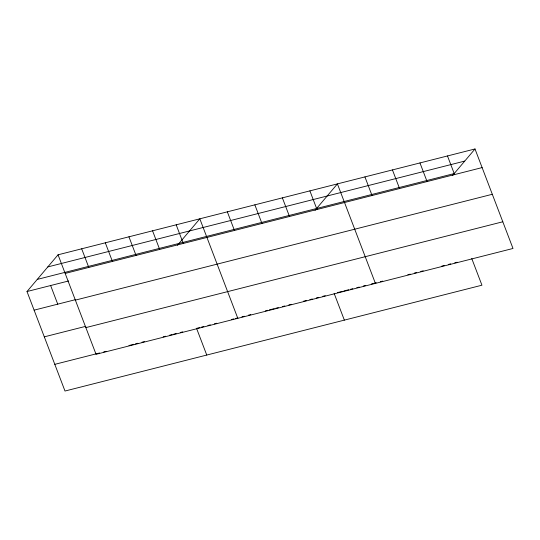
<?xml version="1.0" encoding="UTF-8"?>
<svg xmlns="http://www.w3.org/2000/svg" width="540" height="540" viewBox="0 0 540 540"><rect width="100%" height="100%" fill="white"/><g stroke="black" fill="none" stroke-linecap="round" stroke-linejoin="round"><path stroke-width="0.81" d="M471.751 258.512L481.943 285.201L64.996 391.034L27 291.533L58.057 254.799L475.004 148.966L513 248.468L96.053 354.308L58.057 254.799M177.471 245.241L199.82 218.815L237.816 318.323M315.063 210.316L337.412 183.89L375.408 283.392M452.655 175.392L475.004 148.966M47.81 266.922L464.751 161.082M37.247 279.41L454.194 173.576M65.171 273.429L482.119 167.589M27 291.533L68.553 280.982M34.114 310.156L75.661 299.612M75.364 300.119L492.305 194.279M44.307 336.845L85.853 326.302M85.86 327.611L502.808 221.778M54.803 364.345L99.617 352.971M103.687 351.938L106.13 351.317M128.945 345.526L133.832 344.291M135.466 343.872L137.909 343.251M141.98 342.218L144.423 341.597M163.161 336.845L165.611 336.224M169.681 335.185L172.125 334.571M173.752 334.152L176.202 333.531M180.272 332.498L182.716 331.877M199.807 327.544L196.567 328.361L206.759 355.057M201.427 327.132L203.85 326.518M207.9 325.485L210.323 324.871M214.373 323.845L216.803 323.231M231.37 319.531L233.8 318.911M235.42 318.506L237.843 317.885M241.893 316.859L244.323 316.244M248.366 315.218L250.796 314.597M265.363 310.898L267.793 310.284M269.413 309.872L274.266 308.644M275.886 308.232L278.316 307.611M282.359 306.585L284.789 305.971M288.832 304.945L291.263 304.324M303.406 301.246L306.639 300.422M309.879 299.599L312.309 298.985M316.352 297.959L318.782 297.344M322.826 296.312L325.256 295.697M337.399 292.619L342.252 291.384M343.872 290.972L348.725 289.737M350.345 289.332L352.775 288.711M356.819 287.685L359.249 287.071M363.299 286.045L365.722 285.424M371.392 283.986L376.245 282.757M380.295 281.725L382.718 281.111M407.808 274.745L410.238 274.124M414.288 273.098L416.711 272.484M420.761 271.458L423.191 270.837M441.808 266.112L444.231 265.498M448.281 264.472L450.704 263.851M454.754 262.825L457.184 262.211M447.485 155.945L454.599 174.575M419.965 162.931L427.079 181.562M392.445 169.918L399.56 188.548M364.932 176.904L372.04 195.534M309.893 190.876L317.007 209.5M334.159 293.436L344.351 320.125M282.373 197.856L289.487 216.486M254.853 204.842L261.968 223.472M227.34 211.829L234.448 230.459M176.189 224.809L183.303 243.439M152.564 230.81L159.678 249.44M128.939 236.804L136.053 255.434M105.314 242.804L112.421 261.434M81.682 248.798L88.796 267.428M50.625 285.532L57.74 304.162"/></g></svg>
